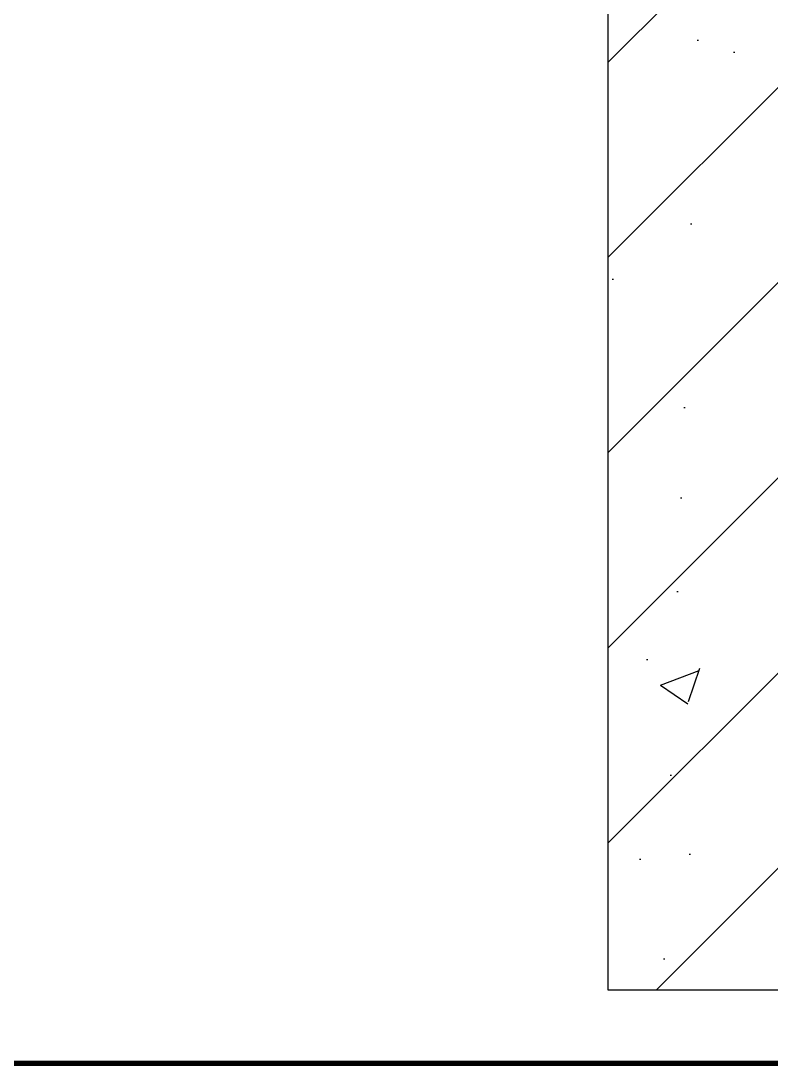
# Model space of a CAD drawing. Extents: x -160106 to 966792, y -663931 to 1550022.
# Drawn here: x -69122 to -68714, y -86196 to -85628 of the extents above; entities that cross this region are included whole.
import ezdxf
from ezdxf.xclip import XClip

# ---------------------------------------------------------------- set-up
doc = ezdxf.new("R2010")
doc.units = 0
doc.linetypes.add('ZN-DASH', pattern=[0.35, 0.25, -0.1])
doc.layers.add('20剖面图$0$AS-COLN', color=6, linetype='Continuous')
doc.layers.add('20剖面图$0$PUB_HATCH', color=8, linetype='Continuous')

# ---------------------------------------------------------------- blocks, each defined once
blk = doc.blocks.new('20250828170426')
at = {"layer": '20剖面图$0$PUB_HATCH'}
h = blk.add_hatch(dxfattribs=at)
h.set_pattern_fill('钢筋混凝土', color=256, scale=30, style=0)
h.set_pattern_definition([(45, (1530822.114280318, -568207.4520265325), (-53.03300858899107, 53.03300858899107), []), (49.99999999999999, (1530822.114280318, -568207.4520265325), (215.178054780226, -18.82564049477853), [22.5, -247.5]), (355, (1530822.114280318, -568207.4520265325), (-41.6254000839, 225.6576401100035), [18, -198]), (100.4514, (1530840.045784318, -568209.0208285325), (173.5528145142065, 206.8318626182861), [19.122057, -210.3426336]), (46.18420000000001, (1530822.114280318, -568147.4520265325), (320.1723145876933, -49.65570429870542), [33.75, -371.25]), (96.6356, (1530848.795303818, -568151.5900186324), (280.398811664611, 292.2353612701325), [28.6830864, -315.5139]), (351.1842, (1530822.114280318, -568147.4520265325), (280.3985835400882, 292.2355802775974), [27, -297]), (21, (1530852.114280318, -568162.4520265325), (179.0721156355385, -120.7856671996016), [22.5, -247.5]), (326.0000000000001, (1530852.114280318, -568162.4520265325), (72.99459957647451, 217.5450135140559), [18, -198]), (71.4514, (1530867.036950218, -568172.5175083324), (252.066788574447, 96.75914901298572), [19.122057, -210.3426336]), (37.50000000000001, (1530822.114280318, -568207.4520265325), (3.647956595187201, 99.86815614939344), [0, -195.6, 0, -201, 0, -198.75]), (7.499999999999999, (1530822.114280318, -568207.4520265325), (78.92086123264458, 118.3235135647081), [0, -114.6, 0, -191.1, 0, -75.75]), (327.5, (1530755.214280318, -568207.4520265325), (160.1467308517227, -6.766461520313927), [0, -75, 0, -234, 0, -310.5]), (317.5, (1530725.214280318, -568207.4520265325), (174.9558508027159, 30.03149469969532), [0, -97.5, 0, -155.4, 0, -220.5])])
h.paths.add_polyline_path([(-799.9999850813765, 11800.00000024168), (-499.999985079281, 11800.00000024168), (-499.9999850301538, 12549.9999965796), (-799.9999850301538, 12549.9999965796)])
at = {"color": 4, "linetype": 'ZN-DASH', "ltscale": 30, "const_width": 3}
blk.add_lwpolyline([(-344.400001891001, 11773.46876719811), (-344.400001891001, 11760.00000003552), (-1926.314065458922, 11760.00000003552)], dxfattribs=at)
at = {"layer": '20剖面图$0$AS-COLN'}
for p, q in [((-799.9999849181622, 12429.99999999546), (-799.9999850813765, 11800.00000024168)), ((-799.9999850813765, 11800.00000024168), (-499.999985079281, 11800.00000024168))]:
    blk.add_line(p, q, dxfattribs=at)

msp = doc.modelspace()

# ---------------------------------------------------------------- block references
at = {"ltscale": 40}
ref = msp.add_blockref('20250828170426', (-68002.60082986366, -97954.0795399237), dxfattribs=at)
XClip(ref).set_block_clipping_path([(-1183.6332781368037, 11336.729218116532), (77.2482194211334, 13367.086245385595)])

doc.saveas('drawing.dxf')
